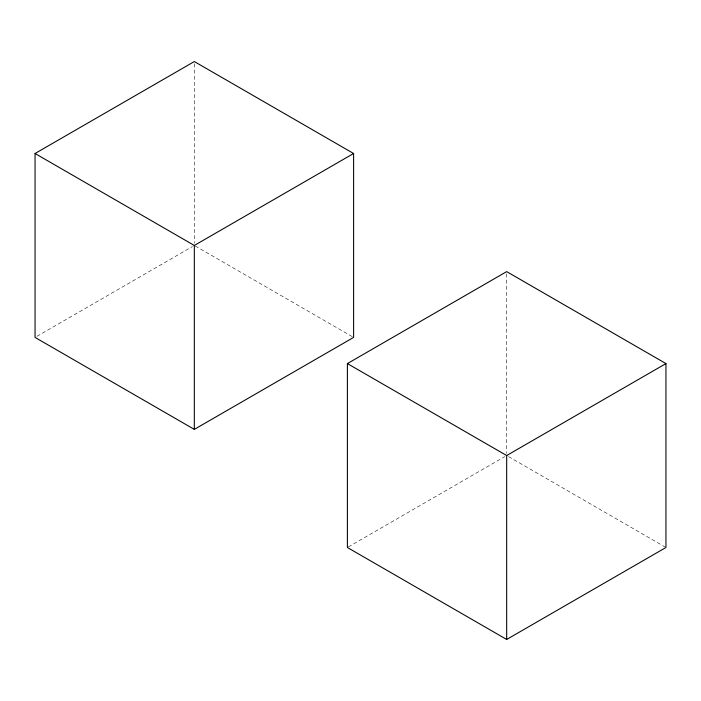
<?xml version="1.0" encoding="UTF-8"?>
<svg xmlns="http://www.w3.org/2000/svg" width="701" height="701" viewBox="0 0 701 701"><rect width="100%" height="100%" fill="white"/><g stroke="black" fill="none" stroke-linecap="round" stroke-linejoin="round"><path stroke-width="0.53" stroke-dasharray="3.5 2.63" d="M36.943 336.331L192.433 246.559M348.344 546.946L504.773 456.631M195.272 246.007L352.656 336.874M508.567 456.631L665.004 546.946M506.674 273.811L506.674 453.345M194.326 63.738L194.326 243.273"/><path stroke-width="1.05" d="M35.05 153.501L194.326 61.548L353.602 153.501L353.602 337.418L194.326 429.38L35.05 337.418L35.05 153.501L194.326 245.464L353.602 153.501M347.398 363.582L506.674 271.62L665.95 363.582L665.95 547.499L506.674 639.452L347.398 547.499L347.398 363.582L506.674 455.536L665.95 363.582M506.674 455.536L506.674 639.452M194.326 245.464L194.326 429.38"/></g></svg>
